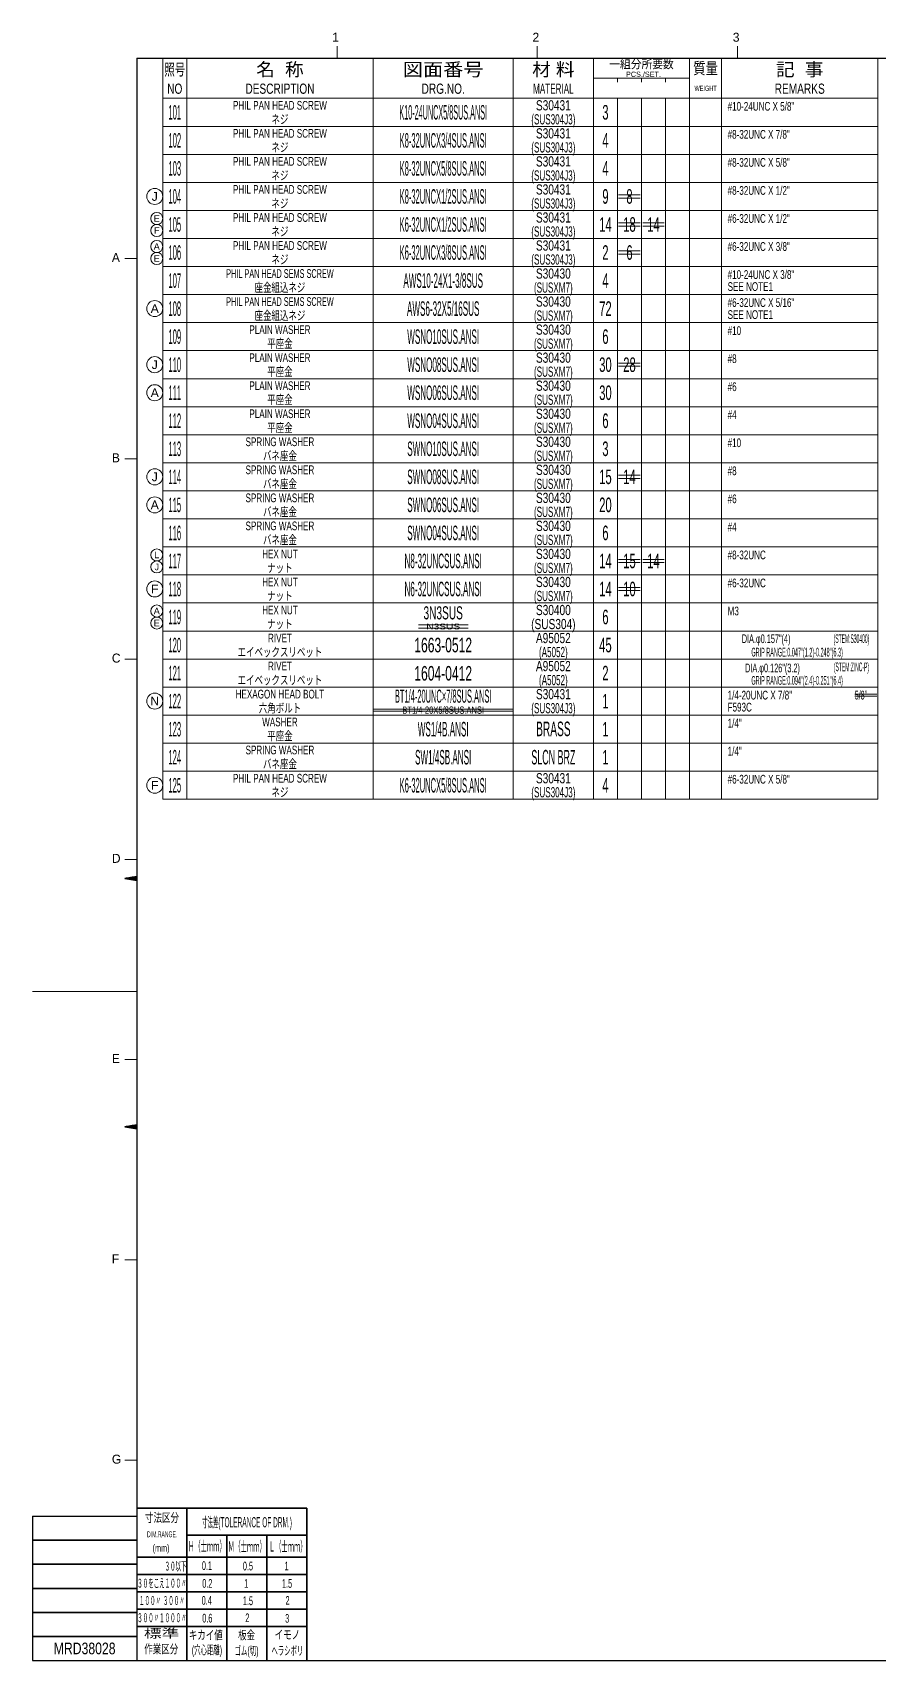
# Model space of a CAD drawing. Header units: millimetres. Extents: x 7 to 587, y 2 to 418.
# Drawn here: x 7 to 218.1, y 10 to 416.4 of the extents above; entities that cross this region are included whole.
import ezdxf
from ezdxf.enums import TextEntityAlignment as Align

# ---------------------------------------------------------------- set-up
doc = ezdxf.new("R2010")
doc.units = ezdxf.units.MM
for name, color, linetype in [('GR1_05', 7, 'Continuous'), ('図面枠C7M', 7, 'Continuous'), ('表題、部品表_01', 7, 'Continuous'), ('表題、部品表_02', 7, 'Continuous'), ('表題、部品表_03', 7, 'Continuous')]:
    doc.layers.add(name, color=color, linetype=linetype)
doc.styles.add('HG丸ｺﾞｼｯｸM-PRO', font='')
doc.styles.get('HG丸ｺﾞｼｯｸM-PRO').set_extended_font_data('HG丸ｺﾞｼｯｸM-PRO')

# ---------------------------------------------------------------- blocks, each defined once
blk = doc.blocks.new('BLKF024')
at = {"layer": '図面枠C7M', "color": 3, "linetype": 'Continuous', "lineweight": 35}
for p, q in [((30.067393, 143.236108), (30.09438, 143.263095)), ((30.188706, 143.216), (30.264271, 143.291564)), ((30.310019, 143.195891), (30.434161, 143.320033)), ((30.431331, 143.175782), (30.604052, 143.348503)), ((30.552644, 143.155673), (30.773942, 143.376972)), ((30.673956, 143.135565), (30.943833, 143.405441)), ((30.795269, 143.115456), (31.113723, 143.43391)), ((30.916582, 143.095347), (31.283614, 143.462379)), ((31.037894, 143.075238), (31.453504, 143.490848)), ((31.159207, 143.05513), (31.623395, 143.519317)), ((31.280519, 143.035021), (31.793285, 143.547787)), ((31.401832, 143.014912), (31.963176, 143.576256)), ((31.523145, 142.994803), (32.133066, 143.604725)), ((31.644457, 142.974695), (32.302957, 143.633194)), ((31.76577, 142.954586), (32.472847, 143.661663)), ((31.887082, 142.934477), (32.642738, 143.690132)), ((32.008395, 142.914368), (32.812628, 143.718601)), ((32.129708, 142.894259), (32.982519, 143.747071)), ((32.25102, 142.874151), (33, 143.62313)), ((32.372333, 142.854042), (33, 143.481709)), ((32.493645, 142.833933), (33, 143.340288)), ((32.614958, 142.813824), (33, 143.198866)), ((32.736271, 142.793716), (33, 143.057445)), ((32.857583, 142.773607), (33, 142.916024)), ((32.978896, 142.753498), (33, 142.774602))]:
    blk.add_line(p, q, dxfattribs=at)
blk = doc.blocks.new('BLKF025')
at = {"layer": '図面枠C7M', "color": 3, "linetype": 'Continuous', "lineweight": 35}
for p, q in [((30.067393, 205.236108), (30.09438, 205.263095)), ((30.188706, 205.216), (30.264271, 205.291564)), ((30.310019, 205.195891), (30.434161, 205.320033)), ((30.431331, 205.175782), (30.604052, 205.348503)), ((30.552644, 205.155673), (30.773942, 205.376972)), ((30.673956, 205.135565), (30.943833, 205.405441)), ((30.795269, 205.115456), (31.113723, 205.43391)), ((30.916582, 205.095347), (31.283614, 205.462379)), ((31.037894, 205.075238), (31.453504, 205.490848)), ((31.159207, 205.05513), (31.623395, 205.519317)), ((31.280519, 205.035021), (31.793285, 205.547787)), ((31.401832, 205.014912), (31.963176, 205.576256)), ((31.523145, 204.994803), (32.133066, 205.604725)), ((31.644457, 204.974695), (32.302957, 205.633194)), ((31.76577, 204.954586), (32.472847, 205.661663)), ((31.887082, 204.934477), (32.642738, 205.690132)), ((32.008395, 204.914368), (32.812628, 205.718601)), ((32.129708, 204.894259), (32.982519, 205.747071)), ((32.25102, 204.874151), (33, 205.62313)), ((32.372333, 204.854042), (33, 205.481709)), ((32.493645, 204.833933), (33, 205.340288)), ((32.614958, 204.813824), (33, 205.198866)), ((32.736271, 204.793716), (33, 205.057445)), ((32.857583, 204.773607), (33, 204.916024)), ((32.978896, 204.753498), (33, 204.774602))]:
    blk.add_line(p, q, dxfattribs=at)
blk = doc.blocks.new('BLKF023')
at = {"layer": '図面枠C7M', "color": 4, "linetype": 'Continuous', "lineweight": 13}
for p, q in [((83, 413), (83, 410)), ((133, 413), (133, 410)), ((183, 413), (183, 410)), ((30, 360), (33, 360)), ((30, 310), (33, 310)), ((30, 260), (33, 260)), ((30, 210), (33, 210)), ((7, 177), (33, 177)), ((30, 160), (33, 160)), ((30, 110), (33, 110)), ((30, 60), (33, 60))]:
    blk.add_line(p, q, dxfattribs=at)
at = {"layer": '図面枠C7M', "color": 2, "linetype": 'Continuous', "lineweight": 25}
for p, q in [((33, 410), (587, 410)), ((33, 410), (33, 10)), ((7, 46), (7, 10)), ((7, 46), (33, 46)), ((7, 10), (587, 10))]:
    blk.add_line(p, q, dxfattribs=at)
at = {"layer": '図面枠C7M', "color": 3, "linetype": 'Continuous', "lineweight": 35}
for p, q in [((33, 205.75), (30, 205.25)), ((30, 205.25), (33, 204.75)), ((33, 143.75), (30, 143.25)), ((30, 143.25), (33, 142.75)), ((33, 48), (75.5, 48)), ((45.5, 48), (45.5, 10)), ((75.5, 48), (75.5, 10)), ((45.5, 41.3), (75.5, 41.3)), ((55.5, 41.3), (55.5, 10)), ((65.5, 41.3), (65.5, 10)), ((7, 40), (33, 40)), ((7, 34), (33, 34)), ((33, 35.8), (75.5, 35.8)), ((33, 31.48), (75.5, 31.48)), ((7, 28), (33, 28)), ((33, 27.15), (75.5, 27.15)), ((7, 22), (33, 22)), ((33, 22.82), (75.5, 22.82)), ((33, 18.5), (75.5, 18.5)), ((7, 16), (33, 16))]:
    blk.add_line(p, q, dxfattribs=at)
for name in ['BLKF025', 'BLKF024']:
    blk.add_blockref(name, (0, 0), dxfattribs=at)
at = {"layer": '図面枠C7M', "color": 4, "linetype": 'Continuous', "lineweight": 13, "style": 'HG丸ｺﾞｼｯｸM-PRO'}
for s, width, p in [('1', 1.003994, (81.79, 413.45)), ('2', 1.003994, (131.79, 413.45)), ('3', 1.003994, (181.79, 413.45)), ('A', 1.002405, (26.79, 358.45)), ('B', 1.004704, (26.79, 308.45)), ('D', 1.002334, (26.79, 208.45)), ('E', 1.001589, (26.79, 158.45)), ('F', 0.998986, (26.79, 108.45)), ('G', 1.003714, (26.79, 58.45))]:
    blk.add_text(s, height=2.25, dxfattribs=dict(at, width=width)).set_placement(p, align=Align.BOTTOM_LEFT)
at = {"layer": '図面枠C7M', "color": 3, "linetype": 'Continuous', "lineweight": 35, "style": 'HG丸ｺﾞｼｯｸM-PRO', "width": 1.001214}
blk.add_text('C', height=2.25, dxfattribs=at).set_placement((26.79, 258.45), align=Align.BOTTOM_LEFT)
at = {"layer": '図面枠C7M', "color": 4, "linetype": 'Continuous', "lineweight": 13, "style": 'HG丸ｺﾞｼｯｸM-PRO'}
for s, height, width, p in [('寸法区分', 2.182, 0.692256, (39.31, 43.9)), ('(mm)', 1.818, 0.619256, (39.07, 36.64)), ('標準', 2.182, 1.489301, (39.21, 15)), ('作業区分', 2.182, 0.692256, (39.12, 11.1)), ('(穴心距離)', 2.182, 0.521231, (50.53, 10.86)), ('ゴム(切)', 2.182, 0.521232, (60.43, 10.67)), ('ヘラシボリ', 2.182, 0.521228, (70.61, 10.67))]:
    blk.add_text(s, height=height, dxfattribs=dict(at, width=width)).set_placement(p, align=Align.BOTTOM_CENTER)
for s, height, width, p in [('寸法差(TOLERANCE OF DRM.)', 2.5455, 0.382528, (60.52, 44.5)), ('DIM.RANGE.', 1.455, 0.522543, (39.35, 41.49)), ('Ｈ（士ｍｍ）', 2.545, 0.439786, (50.53, 38.51)), ('Ｍ（士ｍｍ）', 2.545, 0.439786, (60.52, 38.46)), ('Ｌ（士ｍｍ）', 2.545, 0.439786, (70.7, 38.46)), ('３０以下', 2.182, 0.44793, (42.7, 33.52)), ('0.1', 2.182, 0.522424, (50.53, 33.67)), ('0.5', 2.182, 0.522424, (60.76, 33.57)), ('1', 2.18, 0.521199, (70.42, 33.57)), ('３０をこえ１００〃', 2.182, 0.44793, (39.29, 29.27)), ('0.2', 2.182, 0.522424, (50.62, 29.23)), ('1', 2.18, 0.521199, (60.33, 29.23)), ('1.5', 2.182, 0.522424, (70.52, 29.23)), ('１００〃 ３００〃', 2.182, 0.448161, (39.29, 24.93)), ('0.4', 2.182, 0.522424, (50.48, 24.99)), ('1.5', 2.182, 0.522424, (60.76, 24.9)), ('2', 2.18, 0.521199, (70.66, 24.99)), ('３００〃１０００〃', 2.182, 0.44793, (39.29, 20.64)), ('0.6', 2.182, 0.522424, (50.62, 20.56)), ('2', 2.18, 0.521199, (60.62, 20.65)), ('3', 2.18, 0.521199, (70.56, 20.51)), ('キカイ値', 2.182, 0.692256, (50.24, 16.33)), ('板金', 2.182, 0.692256, (60.43, 16.33)), ('イモノ', 2.182, 0.692256, (70.61, 16.42))]:
    blk.add_text(s, height=height, dxfattribs=dict(at, width=width)).set_placement(p, align=Align.MIDDLE_CENTER)
blk = doc.blocks.new('BLKF092')
at = {"layer": '表題、部品表_02', "color": 4, "linetype": 'Continuous', "lineweight": 13}
for p, q in [((39.5, 344), (39.5, 337)), ((39.5, 344), (218, 344)), ((45.5, 344), (45.5, 337)), ((92, 344), (92, 337)), ((127, 344), (127, 337)), ((147, 344), (147, 337)), ((153, 344), (153, 337)), ((159, 344), (159, 337)), ((165, 337), (165, 344)), ((171, 344), (171, 337)), ((179, 344), (179, 337)), ((218, 344), (218, 337)), ((39.5, 337), (218, 337))]:
    blk.add_line(p, q, dxfattribs=at)
blk = doc.blocks.new('BLKF094')
at = {"layer": '表題、部品表_02', "color": 4, "linetype": 'Continuous', "lineweight": 13}
for p, q in [((39.5, 337), (39.5, 330)), ((39.5, 337), (218, 337)), ((45.5, 337), (45.5, 330)), ((92, 337), (92, 330)), ((127, 337), (127, 330)), ((147, 337), (147, 330)), ((153, 337), (153, 330)), ((159, 337), (159, 330)), ((165, 330), (165, 337)), ((171, 337), (171, 330)), ((179, 337), (179, 330)), ((218, 337), (218, 330)), ((39.5, 330), (218, 330))]:
    blk.add_line(p, q, dxfattribs=at)
blk = doc.blocks.new('BLKF097')
at = {"layer": '表題、部品表_02', "color": 4, "linetype": 'Continuous', "lineweight": 13}
for p, q in [((39.5, 316), (39.5, 309)), ((39.5, 316), (218, 316)), ((45.5, 316), (45.5, 309)), ((92, 316), (92, 309)), ((127, 316), (127, 309)), ((147, 316), (147, 309)), ((153, 316), (153, 309)), ((159, 316), (159, 309)), ((165, 309), (165, 316)), ((171, 316), (171, 309)), ((179, 316), (179, 309)), ((218, 316), (218, 309)), ((39.5, 309), (218, 309))]:
    blk.add_line(p, q, dxfattribs=at)
blk = doc.blocks.new('BLKF099')
at = {"layer": '表題、部品表_02', "color": 4, "linetype": 'Continuous', "lineweight": 13}
for p, q in [((39.5, 309), (39.5, 302)), ((39.5, 309), (218, 309)), ((45.5, 309), (45.5, 302)), ((92, 309), (92, 302)), ((127, 309), (127, 302)), ((147, 309), (147, 302)), ((153, 309), (153, 302)), ((159, 309), (159, 302)), ((165, 302), (165, 309)), ((171, 309), (171, 302)), ((179, 309), (179, 302)), ((218, 309), (218, 302)), ((39.5, 302), (218, 302))]:
    blk.add_line(p, q, dxfattribs=at)
blk = doc.blocks.new('BLKF100')
at = {"layer": '表題、部品表_02', "color": 4, "linetype": 'Continuous', "lineweight": 13}
for p, q in [((39.5, 330), (39.5, 323)), ((39.5, 330), (218, 330)), ((45.5, 330), (45.5, 323)), ((92, 330), (92, 323)), ((127, 330), (127, 323)), ((147, 330), (147, 323)), ((153, 330), (153, 323)), ((159, 330), (159, 323)), ((165, 323), (165, 330)), ((171, 330), (171, 323)), ((179, 330), (179, 323)), ((218, 330), (218, 323)), ((39.5, 323), (218, 323))]:
    blk.add_line(p, q, dxfattribs=at)
blk = doc.blocks.new('BLKF102')
at = {"layer": '表題、部品表_02', "color": 4, "linetype": 'Continuous', "lineweight": 13}
for p, q in [((39.5, 372), (39.5, 365)), ((39.5, 372), (218, 372)), ((45.5, 372), (45.5, 365)), ((92, 372), (92, 365)), ((127, 372), (127, 365)), ((147, 372), (147, 365)), ((153, 372), (153, 365)), ((159, 372), (159, 365)), ((165, 365), (165, 372)), ((171, 372), (171, 365)), ((179, 372), (179, 365)), ((218, 372), (218, 365)), ((39.5, 365), (218, 365))]:
    blk.add_line(p, q, dxfattribs=at)
blk = doc.blocks.new('BLKF104')
at = {"layer": '表題、部品表_02', "color": 4, "linetype": 'Continuous', "lineweight": 13}
for p, q in [((39.5, 365), (39.5, 358)), ((39.5, 365), (218, 365)), ((45.5, 365), (45.5, 358)), ((92, 365), (92, 358)), ((127, 365), (127, 358)), ((147, 365), (147, 358)), ((153, 365), (153, 358)), ((159, 365), (159, 358)), ((165, 358), (165, 365)), ((171, 365), (171, 358)), ((179, 365), (179, 358)), ((218, 365), (218, 358)), ((39.5, 358), (218, 358))]:
    blk.add_line(p, q, dxfattribs=at)
blk = doc.blocks.new('BLKF106')
at = {"layer": '表題、部品表_02', "color": 4, "linetype": 'Continuous', "lineweight": 13}
for p, q in [((39.5, 393), (39.5, 386)), ((39.5, 393), (218, 393)), ((45.5, 393), (45.5, 386)), ((92, 393), (92, 386)), ((127, 393), (127, 386)), ((147, 393), (147, 386)), ((153, 393), (153, 386)), ((159, 393), (159, 386)), ((165, 386), (165, 393)), ((171, 393), (171, 386)), ((179, 393), (179, 386)), ((218, 393), (218, 386)), ((39.5, 386), (218, 386))]:
    blk.add_line(p, q, dxfattribs=at)
blk = doc.blocks.new('BLKF108')
at = {"layer": '表題、部品表_02', "color": 4, "linetype": 'Continuous', "lineweight": 13}
for p, q in [((39.5, 351), (39.5, 344)), ((39.5, 351), (218, 351)), ((45.5, 351), (45.5, 344)), ((92, 351), (92, 344)), ((127, 351), (127, 344)), ((147, 351), (147, 344)), ((153, 351), (153, 344)), ((159, 351), (159, 344)), ((165, 344), (165, 351)), ((171, 351), (171, 344)), ((179, 351), (179, 344)), ((218, 351), (218, 344)), ((39.5, 344), (218, 344))]:
    blk.add_line(p, q, dxfattribs=at)
blk = doc.blocks.new('BLKF110')
at = {"layer": '表題、部品表_02', "color": 4, "linetype": 'Continuous', "lineweight": 13}
for p, q in [((39.5, 295), (39.5, 288)), ((39.5, 295), (218, 295)), ((45.5, 295), (45.5, 288)), ((92, 295), (92, 288)), ((127, 295), (127, 288)), ((147, 295), (147, 288)), ((153, 295), (153, 288)), ((159, 295), (159, 288)), ((165, 288), (165, 295)), ((171, 295), (171, 288)), ((179, 295), (179, 288)), ((218, 295), (218, 288)), ((39.5, 288), (218, 288))]:
    blk.add_line(p, q, dxfattribs=at)
blk = doc.blocks.new('BLKF112')
at = {"layer": '表題、部品表_02', "color": 4, "linetype": 'Continuous', "lineweight": 13}
for p, q in [((39.5, 281), (39.5, 274)), ((39.5, 281), (218, 281)), ((45.5, 281), (45.5, 274)), ((92, 281), (92, 274)), ((127, 281), (127, 274)), ((147, 281), (147, 274)), ((153, 281), (153, 274)), ((159, 281), (159, 274)), ((165, 274), (165, 281)), ((171, 281), (171, 274)), ((179, 281), (179, 274)), ((218, 281), (218, 274)), ((39.5, 274), (218, 274))]:
    blk.add_line(p, q, dxfattribs=at)
blk = doc.blocks.new('BLKF114')
at = {"layer": '表題、部品表_02', "color": 4, "linetype": 'Continuous', "lineweight": 13}
for p, q in [((39.5, 288), (39.5, 281)), ((39.5, 288), (218, 288)), ((45.5, 288), (45.5, 281)), ((92, 288), (92, 281)), ((127, 288), (127, 281)), ((147, 288), (147, 281)), ((153, 288), (153, 281)), ((159, 288), (159, 281)), ((165, 281), (165, 288)), ((171, 288), (171, 281)), ((179, 288), (179, 281)), ((218, 288), (218, 281)), ((39.5, 281), (218, 281))]:
    blk.add_line(p, q, dxfattribs=at)
blk = doc.blocks.new('BLKF116')
at = {"layer": '表題、部品表_02', "color": 4, "linetype": 'Continuous', "lineweight": 13}
for p, q in [((39.5, 274), (39.5, 267)), ((39.5, 274), (218, 274)), ((45.5, 274), (45.5, 267)), ((92, 274), (92, 267)), ((127, 274), (127, 267)), ((147, 274), (147, 267)), ((153, 274), (153, 267)), ((159, 274), (159, 267)), ((165, 267), (165, 274)), ((171, 274), (171, 267)), ((179, 274), (179, 267)), ((218, 274), (218, 267)), ((39.5, 267), (218, 267))]:
    blk.add_line(p, q, dxfattribs=at)
blk = doc.blocks.new('BLKF119')
at = {"layer": '表題、部品表_01', "color": 4, "linetype": 'Continuous', "lineweight": 13}
for p, q in [((39.5, 410), (39.5, 400)), ((39.5, 410), (218, 410)), ((45.5, 410), (45.5, 400)), ((92, 410), (92, 400)), ((127, 410), (127, 400)), ((147, 410), (147, 400)), ((171, 410), (171, 400)), ((179, 410), (179, 400)), ((218, 410), (218, 400)), ((147, 405), (171, 405)), ((153, 404), (153, 405)), ((159, 405), (159, 404)), ((165, 405), (165, 404)), ((39.5, 400), (218, 400))]:
    blk.add_line(p, q, dxfattribs=at)
at = {"layer": '表題、部品表_01', "color": 3, "linetype": 'Continuous', "lineweight": 35, "style": 'HG丸ｺﾞｼｯｸM-PRO'}
for s, height, width, p in [('照号', 2.909, 0.651535, (42.5, 407.2)), ('名  称', 3.273, 1.042426, (68.75, 407.2)), ('図面番号', 3.273, 1.127518, (109.5, 407.2)), ('材 料', 3.273, 1.042439, (137, 407.2)), ('一組分所要数', 2.036, 0.966638, (159, 408.5)), ('PCS./SET.', 1.309, 0.862935, (159.5, 406)), ('質量', 2.909, 0.781842, (175, 407.5)), ('記  事', 3.273, 1.042426, (198.5, 407.2)), ('NO', 2.545, 0.740841, (42.5, 402.4)), ('DESCRIPTION', 2.5455, 0.741365, (68.75, 402.4)), ('DRG.NO.', 2.545, 0.741189, (109.5, 402.4)), ('MATERIAL', 2.545, 0.594756, (137, 402.4)), ('WEIGHT', 1.309, 0.635507, (175, 402.5)), ('REMARKS', 2.545, 0.742803, (198.5, 402.4))]:
    blk.add_text(s, height=height, dxfattribs=dict(at, width=width)).set_placement(p, align=Align.MIDDLE_CENTER)
blk = doc.blocks.new('BLKF118')
at = {"layer": '表題、部品表_01', "color": 3, "linetype": 'Continuous', "lineweight": 13}
blk.add_blockref('BLKF119', (0, 0), dxfattribs=at)
blk = doc.blocks.new('BLKF132')
at = {"layer": '表題、部品表_02', "color": 4, "linetype": 'Continuous', "lineweight": 13}
for p, q in [((39.5, 386), (39.5, 379)), ((39.5, 386), (218, 386)), ((45.5, 386), (45.5, 379)), ((92, 386), (92, 379)), ((127, 386), (127, 379)), ((147, 386), (147, 379)), ((153, 386), (153, 379)), ((159, 386), (159, 379)), ((165, 379), (165, 386)), ((171, 386), (171, 379)), ((179, 386), (179, 379)), ((218, 386), (218, 379)), ((39.5, 379), (218, 379))]:
    blk.add_line(p, q, dxfattribs=at)
blk = doc.blocks.new('BLKF134')
at = {"layer": '表題、部品表_02', "color": 4, "linetype": 'Continuous', "lineweight": 13}
for p, q in [((39.5, 379), (39.5, 372)), ((39.5, 379), (218, 379)), ((45.5, 379), (45.5, 372)), ((92, 379), (92, 372)), ((127, 379), (127, 372)), ((147, 379), (147, 372)), ((153, 379), (153, 372)), ((159, 379), (159, 372)), ((165, 372), (165, 379)), ((171, 379), (171, 372)), ((179, 379), (179, 372)), ((218, 379), (218, 372)), ((39.5, 372), (218, 372))]:
    blk.add_line(p, q, dxfattribs=at)
blk = doc.blocks.new('BLKF136')
at = {"layer": '表題、部品表_02', "color": 4, "linetype": 'Continuous', "lineweight": 13}
for p, q in [((39.5, 400), (39.5, 393)), ((39.5, 400), (218, 400)), ((45.5, 400), (45.5, 393)), ((92, 400), (92, 393)), ((127, 400), (127, 393)), ((147, 400), (147, 393)), ((153, 400), (153, 393)), ((159, 400), (159, 393)), ((165, 393), (165, 400)), ((171, 400), (171, 393)), ((179, 400), (179, 393)), ((218, 400), (218, 393)), ((39.5, 393), (218, 393))]:
    blk.add_line(p, q, dxfattribs=at)
blk = doc.blocks.new('BLKF138')
at = {"layer": '表題、部品表_02', "color": 4, "linetype": 'Continuous', "lineweight": 13}
for p, q in [((39.5, 358), (39.5, 351)), ((39.5, 358), (218, 358)), ((45.5, 358), (45.5, 351)), ((92, 358), (92, 351)), ((127, 358), (127, 351)), ((147, 358), (147, 351)), ((153, 358), (153, 351)), ((159, 358), (159, 351)), ((165, 351), (165, 358)), ((171, 358), (171, 351)), ((179, 358), (179, 351)), ((218, 358), (218, 351)), ((39.5, 351), (218, 351))]:
    blk.add_line(p, q, dxfattribs=at)
blk = doc.blocks.new('BLKF141')
at = {"layer": '表題、部品表_02', "color": 4, "linetype": 'Continuous', "lineweight": 13}
for p, q in [((39.5, 323), (39.5, 316)), ((39.5, 323), (218, 323)), ((45.5, 323), (45.5, 316)), ((92, 323), (92, 316)), ((127, 323), (127, 316)), ((147, 323), (147, 316)), ((153, 323), (153, 316)), ((159, 323), (159, 316)), ((165, 316), (165, 323)), ((171, 323), (171, 316)), ((179, 323), (179, 316)), ((218, 323), (218, 316)), ((39.5, 316), (218, 316))]:
    blk.add_line(p, q, dxfattribs=at)
blk = doc.blocks.new('BLKF142')
at = {"layer": '表題、部品表_02', "color": 4, "linetype": 'Continuous', "lineweight": 13}
for p, q in [((39.5, 302), (39.5, 295)), ((39.5, 302), (218, 302)), ((45.5, 302), (45.5, 295)), ((92, 302), (92, 295)), ((127, 302), (127, 295)), ((147, 302), (147, 295)), ((153, 302), (153, 295)), ((159, 302), (159, 295)), ((165, 295), (165, 302)), ((171, 302), (171, 295)), ((179, 302), (179, 295)), ((218, 302), (218, 295)), ((39.5, 295), (218, 295))]:
    blk.add_line(p, q, dxfattribs=at)
blk = doc.blocks.new('BLKF152')
at = {"layer": '表題、部品表_02', "color": 4, "linetype": 'Continuous', "lineweight": 13}
for p, q in [((39.5, 267), (39.5, 260)), ((39.5, 267), (218, 267)), ((45.5, 267), (45.5, 260)), ((92, 267), (92, 260)), ((127, 267), (127, 260)), ((147, 267), (147, 260)), ((153, 267), (153, 260)), ((159, 267), (159, 260)), ((165, 260), (165, 267)), ((171, 267), (171, 260)), ((179, 267), (179, 260)), ((218, 267), (218, 260)), ((39.5, 260), (218, 260))]:
    blk.add_line(p, q, dxfattribs=at)
blk = doc.blocks.new('BLKF154')
at = {"layer": '表題、部品表_02', "color": 4, "linetype": 'Continuous', "lineweight": 13}
for p, q in [((39.5, 260), (39.5, 253)), ((39.5, 260), (218, 260)), ((45.5, 260), (45.5, 253)), ((92, 260), (92, 253)), ((127, 260), (127, 253)), ((147, 260), (147, 253)), ((153, 260), (153, 253)), ((159, 260), (159, 253)), ((165, 253), (165, 260)), ((171, 260), (171, 253)), ((179, 260), (179, 253)), ((218, 260), (218, 253)), ((39.5, 253), (218, 253))]:
    blk.add_line(p, q, dxfattribs=at)
blk = doc.blocks.new('BLKF170')
at = {"layer": '表題、部品表_02', "color": 4, "linetype": 'Continuous', "lineweight": 13}
for p, q in [((39.5, 253), (39.5, 246)), ((39.5, 253), (218, 253)), ((45.5, 253), (45.5, 246)), ((92, 253), (92, 246)), ((127, 253), (127, 246)), ((147, 253), (147, 246)), ((153, 253), (153, 246)), ((159, 253), (159, 246)), ((165, 246), (165, 253)), ((171, 253), (171, 246)), ((179, 253), (179, 246)), ((218, 253), (218, 246)), ((39.5, 246), (218, 246))]:
    blk.add_line(p, q, dxfattribs=at)
blk = doc.blocks.new('BLKF172')
at = {"layer": '表題、部品表_02', "color": 4, "linetype": 'Continuous', "lineweight": 13}
for p, q in [((39.5, 246), (39.5, 239)), ((39.5, 246), (218, 246)), ((45.5, 246), (45.5, 239)), ((92, 246), (92, 239)), ((127, 246), (127, 239)), ((147, 246), (147, 239)), ((153, 246), (153, 239)), ((159, 246), (159, 239)), ((165, 239), (165, 246)), ((171, 246), (171, 239)), ((179, 246), (179, 239)), ((218, 246), (218, 239)), ((39.5, 239), (218, 239))]:
    blk.add_line(p, q, dxfattribs=at)
blk = doc.blocks.new('BLKF174')
at = {"layer": '表題、部品表_02', "color": 4, "linetype": 'Continuous', "lineweight": 13}
for p, q in [((39.5, 239), (39.5, 232)), ((39.5, 239), (218, 239)), ((45.5, 239), (45.5, 232)), ((92, 239), (92, 232)), ((127, 239), (127, 232)), ((147, 239), (147, 232)), ((153, 239), (153, 232)), ((159, 239), (159, 232)), ((165, 232), (165, 239)), ((171, 239), (171, 232)), ((179, 239), (179, 232)), ((218, 239), (218, 232)), ((39.5, 232), (218, 232))]:
    blk.add_line(p, q, dxfattribs=at)
blk = doc.blocks.new('BLKF192')
at = {"layer": 'GR1_05', "color": 4, "linetype": 'Continuous', "lineweight": 13}
blk.add_circle((37.5, 347.5), 2, dxfattribs=at)
at = {"layer": 'GR1_05', "color": 4, "linetype": 'Continuous', "lineweight": 13, "style": 'HG丸ｺﾞｼｯｸM-PRO', "width": 1.042301}
blk.add_text('A', height=2.18, dxfattribs=at).set_placement((37.5, 347.5), align=Align.MIDDLE_CENTER)
blk = doc.blocks.new('BLKF193')
at = {"layer": 'GR1_05', "color": 4, "linetype": 'Continuous', "lineweight": 13}
blk.add_circle((37.5, 326.5), 2, dxfattribs=at)
at = {"layer": 'GR1_05', "color": 4, "linetype": 'Continuous', "lineweight": 13, "style": 'HG丸ｺﾞｼｯｸM-PRO', "width": 1.042301}
blk.add_text('A', height=2.18, dxfattribs=at).set_placement((37.5, 326.5), align=Align.MIDDLE_CENTER)
blk = doc.blocks.new('BLKF194')
at = {"layer": 'GR1_05', "color": 4, "linetype": 'Continuous', "lineweight": 13}
blk.add_circle((37.5, 298.5), 2, dxfattribs=at)
at = {"layer": 'GR1_05', "color": 4, "linetype": 'Continuous', "lineweight": 13, "style": 'HG丸ｺﾞｼｯｸM-PRO', "width": 1.042301}
blk.add_text('A', height=2.18, dxfattribs=at).set_placement((37.5, 298.5), align=Align.MIDDLE_CENTER)
blk = doc.blocks.new('BLKF206')
at = {"layer": 'GR1_05', "color": 4, "linetype": 'Continuous', "lineweight": 13}
blk.add_circle((38, 363), 1.5, dxfattribs=at)
at = {"layer": 'GR1_05', "color": 4, "linetype": 'Continuous', "lineweight": 13, "style": 'HG丸ｺﾞｼｯｸM-PRO', "width": 1.042301}
blk.add_text('A', height=1.64, dxfattribs=at).set_placement((38, 363), align=Align.MIDDLE_CENTER)
blk = doc.blocks.new('BLKF207')
at = {"layer": 'GR1_05', "color": 4, "linetype": 'Continuous', "lineweight": 13}
blk.add_circle((38, 360), 1.5, dxfattribs=at)
at = {"layer": 'GR1_05', "color": 4, "linetype": 'Continuous', "lineweight": 13, "style": 'HG丸ｺﾞｼｯｸM-PRO', "width": 1.04259}
blk.add_text('E', height=1.64, dxfattribs=at).set_placement((38, 360), align=Align.MIDDLE_CENTER)
blk = doc.blocks.new('BLKF210')
at = {"layer": 'GR1_05', "color": 4, "linetype": 'Continuous', "lineweight": 13}
blk.add_circle((38, 272), 1.5, dxfattribs=at)
at = {"layer": 'GR1_05', "color": 4, "linetype": 'Continuous', "lineweight": 13, "style": 'HG丸ｺﾞｼｯｸM-PRO', "width": 1.042301}
blk.add_text('A', height=1.64, dxfattribs=at).set_placement((38, 272), align=Align.MIDDLE_CENTER)
blk = doc.blocks.new('BLKF211')
at = {"layer": 'GR1_05', "color": 4, "linetype": 'Continuous', "lineweight": 13}
blk.add_circle((38, 269), 1.5, dxfattribs=at)
at = {"layer": 'GR1_05', "color": 4, "linetype": 'Continuous', "lineweight": 13, "style": 'HG丸ｺﾞｼｯｸM-PRO', "width": 1.04259}
blk.add_text('E', height=1.64, dxfattribs=at).set_placement((38, 269), align=Align.MIDDLE_CENTER)
blk = doc.blocks.new('BLKF212')
at = {"layer": 'GR1_05', "color": 4, "linetype": 'Continuous', "lineweight": 13}
blk.add_circle((37.5, 277.5), 2, dxfattribs=at)
at = {"layer": 'GR1_05', "color": 4, "linetype": 'Continuous', "lineweight": 13, "style": 'HG丸ｺﾞｼｯｸM-PRO', "width": 1.042153}
blk.add_text('F', height=2.18, dxfattribs=at).set_placement((37.5, 277.5), align=Align.MIDDLE_CENTER)
blk = doc.blocks.new('BLKF215')
at = {"layer": '表題、部品表_02', "color": 4, "linetype": 'Continuous', "lineweight": 13}
for p, q in [((39.5, 232), (39.5, 225)), ((39.5, 232), (218, 232)), ((45.5, 232), (45.5, 225)), ((92, 232), (92, 225)), ((127, 232), (127, 225)), ((147, 232), (147, 225)), ((153, 232), (153, 225)), ((159, 232), (159, 225)), ((165, 225), (165, 232)), ((171, 232), (171, 225)), ((179, 232), (179, 225)), ((218, 232), (218, 225)), ((39.5, 225), (218, 225))]:
    blk.add_line(p, q, dxfattribs=at)
blk = doc.blocks.new('BLKF217')
at = {"layer": 'GR1_05', "color": 4, "linetype": 'Continuous', "lineweight": 13}
blk.add_circle((37.5, 228.5), 2, dxfattribs=at)
at = {"layer": 'GR1_05', "color": 4, "linetype": 'Continuous', "lineweight": 13, "style": 'HG丸ｺﾞｼｯｸM-PRO', "width": 1.042153}
blk.add_text('F', height=2.18, dxfattribs=at).set_placement((37.5, 228.5), align=Align.MIDDLE_CENTER)
blk = doc.blocks.new('BLKF218')
at = {"layer": 'GR1_05', "color": 4, "linetype": 'Continuous', "lineweight": 13}
blk.add_circle((38, 370), 1.5, dxfattribs=at)
at = {"layer": 'GR1_05', "color": 4, "linetype": 'Continuous', "lineweight": 13, "style": 'HG丸ｺﾞｼｯｸM-PRO', "width": 1.04259}
blk.add_text('E', height=1.64, dxfattribs=at).set_placement((38, 370), align=Align.MIDDLE_CENTER)
blk = doc.blocks.new('BLKF219')
at = {"layer": 'GR1_05', "color": 4, "linetype": 'Continuous', "lineweight": 13}
blk.add_circle((38, 367), 1.5, dxfattribs=at)
at = {"layer": 'GR1_05', "color": 4, "linetype": 'Continuous', "lineweight": 13, "style": 'HG丸ｺﾞｼｯｸM-PRO', "width": 1.042153}
blk.add_text('F', height=1.64, dxfattribs=at).set_placement((38, 367), align=Align.MIDDLE_CENTER)
blk = doc.blocks.new('BLKF236')
at = {"layer": 'GR1_05', "color": 4, "linetype": 'Continuous', "lineweight": 13}
blk.add_circle((37.5, 375.5), 2, dxfattribs=at)
at = {"layer": 'GR1_05', "color": 4, "linetype": 'Continuous', "lineweight": 13, "style": 'HG丸ｺﾞｼｯｸM-PRO', "width": 1.042809}
blk.add_text('J', height=2.18, dxfattribs=at).set_placement((37.5, 375.5), align=Align.MIDDLE_CENTER)
blk = doc.blocks.new('BLKF237')
at = {"layer": 'GR1_05', "color": 4, "linetype": 'Continuous', "lineweight": 13}
blk.add_circle((37.5, 333.5), 2, dxfattribs=at)
at = {"layer": 'GR1_05', "color": 4, "linetype": 'Continuous', "lineweight": 13, "style": 'HG丸ｺﾞｼｯｸM-PRO', "width": 1.042809}
blk.add_text('J', height=2.18, dxfattribs=at).set_placement((37.5, 333.5), align=Align.MIDDLE_CENTER)
blk = doc.blocks.new('BLKF238')
at = {"layer": 'GR1_05', "color": 4, "linetype": 'Continuous', "lineweight": 13}
blk.add_circle((37.5, 305.5), 2, dxfattribs=at)
at = {"layer": 'GR1_05', "color": 4, "linetype": 'Continuous', "lineweight": 13, "style": 'HG丸ｺﾞｼｯｸM-PRO', "width": 1.042809}
blk.add_text('J', height=2.18, dxfattribs=at).set_placement((37.5, 305.5), align=Align.MIDDLE_CENTER)
blk = doc.blocks.new('BLKF285')
at = {"layer": 'GR1_05', "color": 4, "linetype": 'Continuous', "lineweight": 13}
blk.add_circle((38, 286), 1.5, dxfattribs=at)
at = {"layer": 'GR1_05', "color": 4, "linetype": 'Continuous', "lineweight": 13, "style": 'HG丸ｺﾞｼｯｸM-PRO', "width": 1.042991}
blk.add_text('L', height=1.64, dxfattribs=at).set_placement((38, 286), align=Align.MIDDLE_CENTER)
blk = doc.blocks.new('BLKF286')
at = {"layer": 'GR1_05', "color": 4, "linetype": 'Continuous', "lineweight": 13}
blk.add_circle((38, 283), 1.5, dxfattribs=at)
at = {"layer": 'GR1_05', "color": 4, "linetype": 'Continuous', "lineweight": 13, "style": 'HG丸ｺﾞｼｯｸM-PRO', "width": 1.042809}
blk.add_text('J', height=1.64, dxfattribs=at).set_placement((38, 283), align=Align.MIDDLE_CENTER)
blk = doc.blocks.new('BLKF322')
at = {"layer": 'GR1_05', "color": 4, "linetype": 'Continuous', "lineweight": 13}
blk.add_circle((37.5, 249.5), 2, dxfattribs=at)
at = {"layer": 'GR1_05', "color": 4, "linetype": 'Continuous', "lineweight": 13, "style": 'HG丸ｺﾞｼｯｸM-PRO', "width": 1.042153}
blk.add_text('N', height=2.18, dxfattribs=at).set_placement((37.5, 249.5), align=Align.MIDDLE_CENTER)

msp = doc.modelspace()

# ---------------------------------------------------------------- linework, layer by layer
at = {"layer": 'GR1_05', "color": 4, "linetype": 'Continuous', "lineweight": 13}
for p, q in [((153.3, 375.9), (158.7, 375.9)), ((153.3, 375.1), (158.7, 375.1)), ((153.3, 368.9), (158.7, 368.9)), ((153.3, 368.1), (158.7, 368.1)), ((159.3, 368.9), (164.7, 368.9)), ((159.3, 368.1), (164.7, 368.1)), ((153.3, 361.9), (158.7, 361.9)), ((153.3, 361.1), (158.7, 361.1)), ((153.3, 333.9), (158.7, 333.9)), ((153.3, 333.1), (158.7, 333.1)), ((153.3, 305.9), (158.7, 305.9)), ((153.3, 305.1), (158.7, 305.1)), ((153.3, 284.9), (158.7, 284.9)), ((159.3, 284.9), (164.7, 284.9)), ((153.3, 284.1), (158.7, 284.1)), ((159.3, 284.1), (164.7, 284.1)), ((153.3, 277.9), (158.7, 277.9)), ((153.3, 277.1), (158.7, 277.1)), ((103.3, 268.53), (115.7, 268.53)), ((103.3, 267.73), (115.7, 267.73)), ((212.25, 251.25), (217.77, 251.25)), ((212.25, 250.75), (217.77, 250.75)), ((92, 247.5), (127, 247.5)), ((92, 247), (127, 247))]:
    msp.add_line(p, q, dxfattribs=at)

# ---------------------------------------------------------------- block references
for name in ['BLKF236', 'BLKF218', 'BLKF219', 'BLKF206', 'BLKF207', 'BLKF192', 'BLKF237', 'BLKF193', 'BLKF238', 'BLKF194', 'BLKF285', 'BLKF286', 'BLKF212', 'BLKF210', 'BLKF211', 'BLKF322', 'BLKF217']:
    msp.add_blockref(name, (0, 0), dxfattribs=at)
at = {"layer": '図面枠C7M', "color": 4, "linetype": 'Continuous', "lineweight": 13}
msp.add_blockref('BLKF023', (0, 0), dxfattribs=at)
at = {"layer": '表題、部品表_01', "color": 3, "linetype": 'Continuous', "lineweight": 13}
msp.add_blockref('BLKF118', (0, 0), dxfattribs=at)
at = {"layer": '表題、部品表_02', "color": 4, "linetype": 'Continuous', "lineweight": 13}
for name in ['BLKF136', 'BLKF106', 'BLKF132', 'BLKF134', 'BLKF102', 'BLKF104', 'BLKF138', 'BLKF108', 'BLKF092', 'BLKF094', 'BLKF100', 'BLKF141', 'BLKF097', 'BLKF099', 'BLKF142', 'BLKF110', 'BLKF114', 'BLKF112', 'BLKF116', 'BLKF152', 'BLKF154', 'BLKF170', 'BLKF172', 'BLKF174', 'BLKF215']:
    msp.add_blockref(name, (0, 0), dxfattribs=at)

# ---------------------------------------------------------------- texts
at = {"layer": 'GR1_05', "color": 4, "linetype": 'Continuous', "lineweight": 13, "style": 'HG丸ｺﾞｼｯｸM-PRO'}
for s, height, width, p in [('8', 3.64, 0.576062, (156, 375.5)), ('18', 3.636, 0.576062, (156, 368.5)), ('14', 3.636, 0.576062, (162, 368.5)), ('6', 3.64, 0.576062, (156, 361.5)), ('28', 3.636, 0.576062, (156, 333.5)), ('14', 3.636, 0.576062, (156, 305.5)), ('14', 3.636, 0.576062, (162, 284.5)), ('10', 3.636, 0.576062, (156, 277.5)), ('N3SUS', 1.455, 1.303445, (109.5, 268.13))]:
    msp.add_text(s, height=height, dxfattribs=dict(at, width=width)).set_placement(p, align=Align.MIDDLE_CENTER)
at = {"layer": 'GR1_05', "color": 3, "linetype": 'Continuous', "lineweight": 35, "style": 'HG丸ｺﾞｼｯｸM-PRO'}
for s, height, width, p in [('15', 3.636, 0.576062, (156, 284.5)), ('BT1/4-20X5/8SUS.ANSI', 1.8182, 0.749994, (109.5, 247.25))]:
    msp.add_text(s, height=height, dxfattribs=dict(at, width=width)).set_placement(p, align=Align.MIDDLE_CENTER)
at = {"layer": 'GR1_05', "color": 3, "linetype": 'Continuous', "lineweight": 35, "style": 'HG丸ｺﾞｼｯｸM-PRO', "width": 0.481171}
msp.add_text('5/8"', height=2.182, dxfattribs=at).set_placement((212.25, 251), align=Align.MIDDLE_LEFT)
at = {"layer": '図面枠C7M', "color": 3, "linetype": 'Continuous', "lineweight": 35, "style": 'HG丸ｺﾞｼｯｸM-PRO', "width": 0.783793}
msp.add_text('MRD38028', height=2.909, dxfattribs=at).set_placement((20, 13), align=Align.MIDDLE_CENTER)
at = {"layer": '表題、部品表_03', "color": 3, "linetype": 'Continuous', "lineweight": 35, "style": 'HG丸ｺﾞｼｯｸM-PRO'}
for s, height, width, p in [('101', 3.636, 0.389528, (42.5, 396.5)), ('PHIL PAN HEAD SCREW', 2.1818, 0.691725, (68.75, 398.25)), ('K10-24UNCX5/8SUS.ANSI', 3.6364, 0.325512, (109.5, 396.5)), ('S30431', 2.545, 0.740904, (137, 398.25)), ('3', 3.64, 0.576062, (150, 396.5)), ('ネジ', 2.182, 0.692256, (68.75, 394.75)), ('(SUS304J3)', 2.545, 0.593559, (137, 394.75)), ('102', 3.636, 0.389528, (42.5, 389.5)), ('PHIL PAN HEAD SCREW', 2.1818, 0.691725, (68.75, 391.25)), ('K8-32UNCX3/4SUS.ANSI', 3.6364, 0.374423, (109.5, 389.5)), ('S30431', 2.545, 0.740904, (137, 391.25)), ('4', 3.64, 0.576062, (150, 389.5)), ('ネジ', 2.182, 0.692256, (68.75, 387.75)), ('(SUS304J3)', 2.545, 0.593559, (137, 387.75)), ('103', 3.636, 0.389528, (42.5, 382.5)), ('PHIL PAN HEAD SCREW', 2.1818, 0.691725, (68.75, 384.25)), ('ネジ', 2.182, 0.692256, (68.75, 380.75)), ('K8-32UNCX5/8SUS.ANSI', 3.6364, 0.374423, (109.5, 382.5)), ('(SUS304J3)', 2.545, 0.593559, (137, 380.75)), ('S30431', 2.545, 0.740904, (137, 384.25)), ('4', 3.64, 0.576062, (150, 382.5)), ('PHIL PAN HEAD SCREW', 2.1818, 0.691725, (68.75, 377.25)), ('S30431', 2.545, 0.740904, (137, 377.25)), ('104', 3.636, 0.389528, (42.5, 375.5)), ('ネジ', 2.182, 0.692256, (68.75, 373.75)), ('K8-32UNCX1/2SUS.ANSI', 3.6364, 0.374423, (109.5, 375.5)), ('(SUS304J3)', 2.545, 0.593559, (137, 373.75)), ('9', 3.64, 0.576062, (150, 375.5)), ('105', 3.636, 0.389528, (42.5, 368.5)), ('PHIL PAN HEAD SCREW', 2.1818, 0.691725, (68.75, 370.25)), ('K6-32UNCX1/2SUS.ANSI', 3.6364, 0.374423, (109.5, 368.5)), ('S30431', 2.545, 0.740904, (137, 370.25)), ('14', 3.636, 0.576062, (150, 368.5)), ('ネジ', 2.182, 0.692256, (68.75, 366.75)), ('(SUS304J3)', 2.545, 0.593559, (137, 366.75)), ('106', 3.636, 0.389528, (42.5, 361.5)), ('PHIL PAN HEAD SCREW', 2.1818, 0.691725, (68.75, 363.25)), ('K6-32UNCX3/8SUS.ANSI', 3.6364, 0.374423, (109.5, 361.5)), ('S30431', 2.545, 0.740904, (137, 363.25)), ('2', 3.64, 0.576062, (150, 361.5)), ('ネジ', 2.182, 0.692256, (68.75, 359.75)), ('(SUS304J3)', 2.545, 0.593559, (137, 359.75)), ('107', 3.636, 0.389528, (42.5, 354.5)), ('PHIL PAN HEAD SEMS SCREW', 2.1818, 0.522463, (68.75, 356.25)), ('座金組込ネジ', 2.182, 0.692256, (68.75, 352.75)), ('AWS10-24X1-3/8SUS', 3.6364, 0.415447, (109.5, 354.5)), ('(SUSXM7)', 2.545, 0.594345, (137, 352.75)), ('S30430', 2.545, 0.740904, (137, 356.25)), ('4', 3.64, 0.576062, (150, 354.5)), ('PHIL PAN HEAD SEMS SCREW', 2.1818, 0.522463, (68.75, 349.25)), ('S30430', 2.545, 0.740904, (137, 349.25)), ('108', 3.636, 0.389528, (42.5, 347.5)), ('座金組込ネジ', 2.182, 0.692256, (68.75, 345.75)), ('AWS6-32X5/16SUS', 3.6364, 0.415364, (109.5, 347.5)), ('(SUSXM7)', 2.545, 0.594345, (137, 345.75)), ('72', 3.636, 0.576062, (150, 347.5)), ('109', 3.636, 0.389528, (42.5, 340.5)), ('PLAIN WASHER', 2.1818, 0.691933, (68.75, 342.25)), ('WSNO10SUS.ANSI', 3.6364, 0.414945, (109.5, 340.5)), ('S30430', 2.545, 0.740904, (137, 342.25)), ('6', 3.64, 0.576062, (150, 340.5)), ('平座金', 2.182, 0.692256, (68.75, 338.75)), ('(SUSXM7)', 2.545, 0.594345, (137, 338.75)), ('110', 3.636, 0.389528, (42.5, 333.5)), ('PLAIN WASHER', 2.1818, 0.691933, (68.75, 335.25)), ('WSNO08SUS.ANSI', 3.6364, 0.414945, (109.5, 333.5)), ('S30430', 2.545, 0.740904, (137, 335.25)), ('30', 3.636, 0.576062, (150, 333.5)), ('PLAIN WASHER', 2.1818, 0.691933, (68.75, 328.25)), ('平座金', 2.182, 0.692256, (68.75, 331.75)), ('(SUSXM7)', 2.545, 0.594345, (137, 331.75)), ('S30430', 2.545, 0.740904, (137, 328.25)), ('111', 3.636, 0.389528, (42.5, 326.5)), ('平座金', 2.182, 0.692256, (68.75, 324.75)), ('WSNO06SUS.ANSI', 3.6364, 0.414945, (109.5, 326.5)), ('(SUSXM7)', 2.545, 0.594345, (137, 324.75)), ('30', 3.636, 0.576062, (150, 326.5)), ('112', 3.636, 0.389528, (42.5, 319.5)), ('PLAIN WASHER', 2.1818, 0.691933, (68.75, 321.25)), ('WSNO04SUS.ANSI', 3.6364, 0.414945, (109.5, 319.5)), ('S30430', 2.545, 0.740904, (137, 321.25)), ('6', 3.64, 0.576062, (150, 319.5)), ('平座金', 2.182, 0.692256, (68.75, 317.75)), ('(SUSXM7)', 2.545, 0.594345, (137, 317.75)), ('113', 3.636, 0.389528, (42.5, 312.5)), ('SPRING WASHER', 2.1818, 0.691599, (68.75, 314.25)), ('SWNO10SUS.ANSI', 3.6364, 0.414945, (109.5, 312.5)), ('S30430', 2.545, 0.740904, (137, 314.25)), ('3', 3.64, 0.576062, (150, 312.5)), ('バネ座金', 2.182, 0.692256, (68.75, 310.75)), ('(SUSXM7)', 2.545, 0.594345, (137, 310.75)), ('114', 3.636, 0.389528, (42.5, 305.5)), ('SPRING WASHER', 2.1818, 0.691599, (68.75, 307.25)), ('バネ座金', 2.182, 0.692256, (68.75, 303.75)), ('SWNO08SUS.ANSI', 3.6364, 0.414945, (109.5, 305.5)), ('(SUSXM7)', 2.545, 0.594345, (137, 303.75)), ('S30430', 2.545, 0.740904, (137, 307.25)), ('15', 3.636, 0.576062, (150, 305.5)), ('SPRING WASHER', 2.1818, 0.691599, (68.75, 300.25)), ('S30430', 2.545, 0.740904, (137, 300.25)), ('115', 3.636, 0.389528, (42.5, 298.5)), ('バネ座金', 2.182, 0.692256, (68.75, 296.75)), ('SWNO06SUS.ANSI', 3.6364, 0.414945, (109.5, 298.5)), ('(SUSXM7)', 2.545, 0.594345, (137, 296.75)), ('20', 3.636, 0.576062, (150, 298.5)), ('116', 3.636, 0.389528, (42.5, 291.5)), ('SPRING WASHER', 2.1818, 0.691599, (68.75, 293.25)), ('SWNO04SUS.ANSI', 3.6364, 0.414945, (109.5, 291.5)), ('S30430', 2.545, 0.740904, (137, 293.25)), ('6', 3.64, 0.576062, (150, 291.5)), ('バネ座金', 2.182, 0.692256, (68.75, 289.75)), ('(SUSXM7)', 2.545, 0.594345, (137, 289.75)), ('117', 3.636, 0.389528, (42.5, 284.5)), ('HEX NUT', 2.182, 0.692138, (68.75, 286.25)), ('N8-32UNCSUS.ANSI', 3.6364, 0.415592, (109.5, 284.5)), ('S30430', 2.545, 0.740904, (137, 286.25)), ('ナット', 2.182, 0.692256, (68.75, 282.75)), ('(SUSXM7)', 2.545, 0.594345, (137, 282.75)), ('S30430', 2.545, 0.740904, (137, 279.25)), ('118', 3.636, 0.389528, (42.5, 277.5)), ('HEX NUT', 2.182, 0.692138, (68.75, 279.25)), ('ナット', 2.182, 0.692256, (68.75, 275.75)), ('N6-32UNCSUS.ANSI', 3.6364, 0.415592, (109.5, 277.5)), ('(SUSXM7)', 2.545, 0.594345, (137, 275.75)), ('14', 3.636, 0.576062, (150, 277.5)), ('119', 3.636, 0.389528, (42.5, 270.5)), ('HEX NUT', 2.182, 0.692138, (68.75, 272.25)), ('3N3SUS', 3.273, 0.57669, (109.5, 271.54)), ('S30400', 2.545, 0.740904, (137, 272.25)), ('6', 3.64, 0.576062, (150, 270.5)), ('ナット', 2.182, 0.692256, (68.75, 268.75)), ('(SUS304)', 2.545, 0.740651, (137, 268.75)), ('120', 3.636, 0.389528, (42.5, 263.5)), ('RIVET', 2.182, 0.692838, (68.75, 265.25)), ('1663-0512', 3.636, 0.619839, (109.5, 263.5)), ('A95052', 2.545, 0.741089, (137, 265.25)), ('45', 3.636, 0.576062, (150, 263.5)), ('DIA.φ0.157"(4)', 2.1818, 0.522239, (190.11, 265.08)), ('(STEM:S30400)', 2.1818, 0.340077, (211.41, 265.1)), ('エイベックスリベット', 2.182, 0.692256, (68.75, 261.75)), ('(A5052)', 2.545, 0.592167, (137, 261.75)), ('GRIP RANGE:0.047"(1.2)-0.248"(6.3)', 2.1818, 0.374474, (197.85, 261.73)), ('121', 3.636, 0.389528, (42.5, 256.5)), ('エイベックスリベット', 2.182, 0.692256, (68.75, 254.75)), ('RIVET', 2.182, 0.692838, (68.75, 258.25)), ('1604-0412', 3.636, 0.619839, (109.5, 256.45)), ('A95052', 2.545, 0.741089, (137, 258.25)), ('(A5052)', 2.545, 0.592167, (137, 254.75)), ('2', 3.64, 0.576062, (150, 256.5)), ('DIA.φ0.126"(3.2)', 2.1818, 0.522359, (191.7, 257.78)), ('(STEM:ZINC-P)', 2.1818, 0.340787, (211.41, 258.05)), ('HEXAGON HEAD BOLT', 2.1818, 0.692201, (68.75, 251.25)), ('BT1/4-20UNC×7/8SUS.ANSI', 3.2727, 0.341026, (109.5, 250.75)), ('S30431', 2.545, 0.740904, (137, 251.25)), ('GRIP RANGE:0.094"(2.4)-0.251"(6.4)', 2.1818, 0.374474, (197.85, 254.68)), ('122', 3.636, 0.389528, (42.5, 249.5)), ('六角ボルト', 2.182, 0.692256, (68.75, 247.75)), ('(SUS304J3)', 2.545, 0.593559, (137, 247.75)), ('1', 3.64, 0.576062, (150, 249.5)), ('123', 3.636, 0.389528, (42.5, 242.5)), ('WASHER', 2.182, 0.691745, (68.75, 244.3)), ('WS1/4B.ANSI', 3.6364, 0.415472, (109.5, 242.5)), ('BRASS', 3.636, 0.521751, (137, 242.57)), ('1', 3.64, 0.576062, (150, 242.5)), ('平座金', 2.182, 0.692256, (68.75, 240.8)), ('124', 3.636, 0.389528, (42.5, 235.5)), ('SPRING WASHER', 2.1818, 0.691599, (68.75, 237.3)), ('SW1/4SB.ANSI', 3.6364, 0.415301, (109.5, 235.5)), ('SLCN BRZ', 3.636, 0.456688, (137, 235.5)), ('1', 3.64, 0.576062, (150, 235.5)), ('バネ座金', 2.182, 0.692256, (68.75, 233.8)), ('125', 3.636, 0.389528, (42.5, 228.5)), ('PHIL PAN HEAD SCREW', 2.1818, 0.691725, (68.75, 230.25)), ('ネジ', 2.182, 0.692256, (68.75, 226.75)), ('K6-32UNCX5/8SUS.ANSI', 3.6364, 0.374423, (109.5, 228.5)), ('(SUS304J3)', 2.545, 0.593559, (137, 226.75)), ('S30431', 2.545, 0.740904, (137, 230.25)), ('4', 3.64, 0.576062, (150, 228.5))]:
    msp.add_text(s, height=height, dxfattribs=dict(at, width=width)).set_placement(p, align=Align.MIDDLE_CENTER)
for s, height, width, p in [('#10-24UNC X 5/8"', 2.1818, 0.691773, (180.5, 398)), ('#8-32UNC X 7/8"', 2.1818, 0.691811, (180.5, 391)), ('#8-32UNC X 5/8"', 2.1818, 0.691811, (180.5, 384)), ('#8-32UNC X 1/2"', 2.1818, 0.691811, (180.5, 377)), ('#6-32UNC X 1/2"', 2.1818, 0.691811, (180.5, 370)), ('#6-32UNC X 3/8"', 2.1818, 0.691811, (180.5, 363)), ('#10-24UNC X 3/8"', 2.1818, 0.691773, (180.5, 356)), ('SEE NOTE1', 2.182, 0.69149, (180.5, 353)), ('#6-32UNC X 5/16"', 2.1818, 0.691773, (180.5, 349)), ('SEE NOTE1', 2.182, 0.69149, (180.5, 346)), ('#10', 2.182, 0.691981, (180.5, 342)), ('#8', 2.182, 0.692308, (180.5, 335)), ('#6', 2.182, 0.692308, (180.5, 328)), ('#4', 2.182, 0.692308, (180.5, 321)), ('#10', 2.182, 0.691981, (180.5, 314)), ('#8', 2.182, 0.692308, (180.5, 307)), ('#6', 2.182, 0.692308, (180.5, 300)), ('#4', 2.182, 0.692308, (180.5, 293)), ('#8-32UNC', 2.182, 0.691927, (180.5, 286)), ('#6-32UNC', 2.182, 0.691927, (180.5, 279)), ('M3', 2.182, 0.692492, (180.5, 272)), ('1/4-20UNC X 7/8"', 2.1818, 0.69165, (180.5, 251)), ('F593C', 2.182, 0.691648, (180.5, 248)), ('1/4"', 2.182, 0.692002, (180.5, 244)), ('1/4"', 2.182, 0.692002, (180.5, 237)), ('#6-32UNC X 5/8"', 2.1818, 0.691811, (180.5, 230))]:
    msp.add_text(s, height=height, dxfattribs=dict(at, width=width)).set_placement(p, align=Align.MIDDLE_LEFT)
at = {"layer": '表題、部品表_03', "color": 4, "linetype": 'Continuous', "lineweight": 13, "style": 'HG丸ｺﾞｼｯｸM-PRO', "width": 0.576062}
msp.add_text('14', height=3.636, dxfattribs=at).set_placement((150, 284.5), align=Align.MIDDLE_CENTER)

doc.saveas('drawing.dxf')
